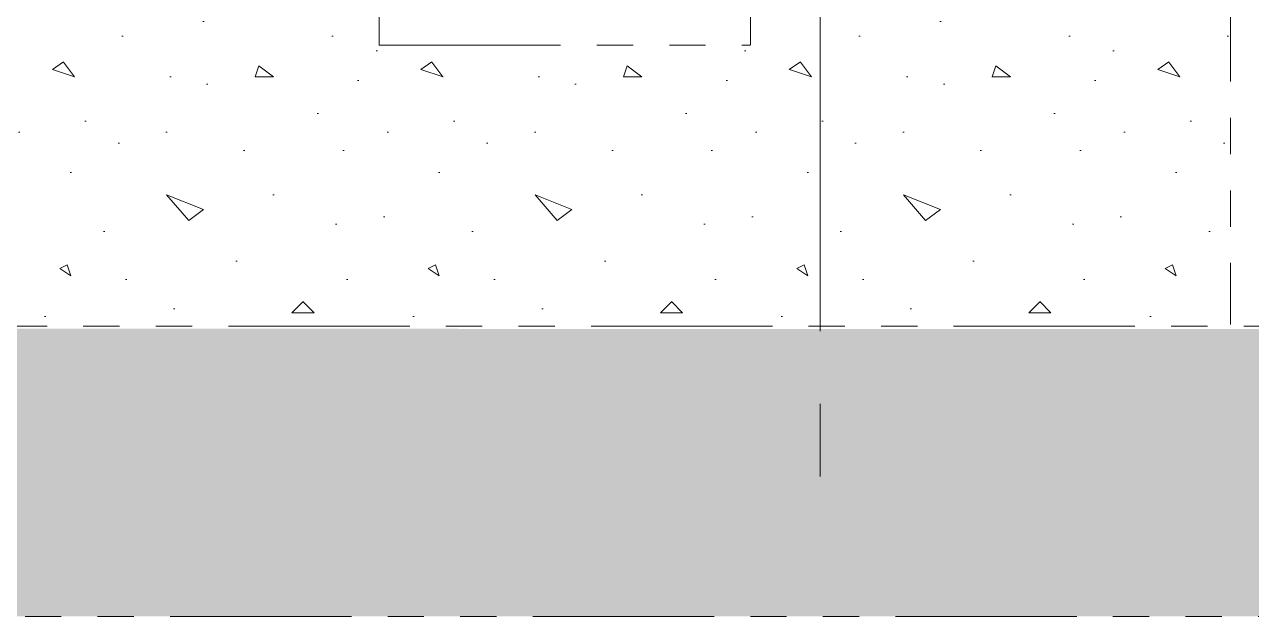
# Model space of a CAD drawing. Header units: millimetres. Extents: x 52110 to 400893, y -153728 to 31997.
# Drawn here: x 177616 to 179731, y -26852 to -25833 of the extents above; entities that cross this region are included whole.
import ezdxf

# ---------------------------------------------------------------- set-up
doc = ezdxf.new("R2010")
doc.units = ezdxf.units.MM
doc.header["$LTSCALE"] = 500
doc.linetypes.add('CENTER', pattern=[2, 1.25, -0.25, 0.25, -0.25])
doc.linetypes.add('PHANTOM2', pattern=[1.25, 0.625, -0.125, 0.125, -0.125, 0.125, -0.125])
for name, color, linetype, lineweight in [('2D', 4, 'PHANTOM2', 20), ('POU', 4, 'Continuous', 20), ('SHI', 7, 'Continuous', 40), ('ZHONG', 1, 'CENTER', 20)]:
    doc.layers.add(name, color=color, linetype=linetype, lineweight=lineweight)

# ---------------------------------------------------------------- blocks, each defined once
blk = doc.blocks.new("斜''")
at = {"layer": 'POU'}
h = blk.add_hatch(dxfattribs=at)
h.set_pattern_fill('CONC', color=256, scale=25, style=0)
h.set_pattern_definition([(0, (53705.2, 8874.64), (0, 635), [0, -635]), (0, (53711.54, 8652.4), (0, 635), [0, -635]), (0, (53730.6, 8995.3), (0, 635), [0, -635]), (338.1986, (53400.39, 8798.44), (1905.000173, -634.999943), [68.3914, -3351.18837]), (216.8699, (53463.89, 8773.04), (1904.999948, 1270.000078), [31.75, -3143.25]), (130.6013, (53438.494, 8753.99), (3175.0002675, -3809.9993765), [58.5438, -5795.8666]), (206.5651, (53228.94, 8677.8), (-634.99947, -635.00083), [14.19923, -1405.70394]), (326.3099, (53216.24, 8671.44), (1269.99972, -635.000847), [22.89556, -2266.62996]), (108.4349, (53235.3, 8658.74), (-634.998986, 1270.000276), [20.0806, -1987.9659]), (225, (53635.34, 8614.3), (0, -635.0002), [26.9405, -871.08474]), (0, (53616.3, 8595.24), (635, 635), [38.1, -596.9]), (135, (53654.4, 8595.24), (-635.0002, 0), [26.9405, -871.08474]), (251.5651, (53559.14, 9020.7), (634.998986, 1270.000276), [20.0806, -1987.9659]), (0, (53552.8, 9001.64), (635, 635), [31.75, -603.25]), (143.1301, (53584.54, 9001.64), (-1904.999948, 1270.000078), [31.75, -3143.25]), (213.6901, (53222.6, 9027.04), (1269.99972, 635.000847), [22.89556, -2266.62996]), (341.5651, (53203.54, 9014.34), (-1270.000276, 634.998986), [40.1612, -1967.8853]), (126.8699, (53241.64, 9001.64), (1270.000078, -1904.999948), [31.75, -3143.25]), (0, (53406.74, 9001.64), (0, 635), [0, -635]), (0, (53235.3, 8836.54), (0, 635), [0, -635]), (0, (53413.1, 8601.6), (0, 635), [0, -635]), (0, (53584.54, 8798.44), (0, 635), [0, -635]), (0, (53400.4, 8906.4), (0, 635), [0, -635]), (0, (53260.7, 8925.44), (0, 635), [0, -635]), (0, (53317.84, 8887.34), (0, 635), [0, -635]), (0, (53292.44, 8734.94), (0, 635), [0, -635]), (0, (53140.04, 8760.34), (0, 635), [0, -635]), (0, (53146.4, 8906.4), (0, 635), [0, -635]), (0, (53127.34, 9046.1), (0, 635), [0, -635]), (0, (53324.2, 9071.5), (0, 635), [0, -635]), (0, (53463.9, 9096.9), (0, 635), [0, -635]), (0, (53686.14, 9071.5), (0, 635), [0, -635]), (0, (53533.74, 8874.64), (0, 635), [0, -635]), (0, (53470.24, 8988.94), (0, 635), [0, -635]), (0, (53521.04, 8684.14), (0, 635), [0, -635]), (0, (53330.54, 8652.4), (0, 635), [0, -635]), (0, (53521.04, 8512.7), (0, 635), [0, -635]), (0, (53311.5, 8550.8), (0, 635), [0, -635]), (0, (53108.3, 8531.74), (0, 635), [0, -635]), (0, (53184.5, 8500), (0, 635), [0, -635]), (0, (53190.84, 8588.9), (0, 635), [0, -635]), (0, (53616.3, 8487.3), (0, 635), [0, -635]), (0, (53692.5, 8747.64), (0, 635), [0, -635]), (0, (53660.74, 8938.14), (0, 635), [0, -635]), (0, (53368.64, 8480.94), (0, 635), [0, -635])])
h.paths.add_polyline_path([(527727.5, 479814.3), (527727.5, 480485.2), (526900.5, 480485.2), (526900, 480295.2), (526260.5, 480295.2), (526260.5, 480485.2), (525307.5, 480485.2), (525307.5, 479814.3)])
h.paths.add_polyline_path([(524030.9, 480514.1), (523996.2, 480363.7), (524455.2, 480257.7), (524489.9, 480408.1)], flags=9)
at = {"layer": '2D'}
for p, q in [((527727.5, 480545.2), (527727.5, 479814.3)), ((526260.5, 480485.2), (526260.5, 480295.2)), ((526900.5, 480295.2), (526900.5, 480485.2)), ((526260.5, 480295.2), (526900, 480295.2))]:
    blk.add_line(p, q, dxfattribs=at)
blk = doc.blocks.new('LDJXKJ')
at = {"layer": 'ZHONG', "linetype": 'CENTER'}
blk.add_line((131904.6, 61632), (131904.6, 57735.8), dxfattribs=at)
at = {"layer": 'SHI', "color": 3}
blk.add_blockref("斜''", (-395115.9, -421795.5), dxfattribs=at)
blk = doc.blocks.new('JC')
at = {"layer": 'POU'}
h = blk.add_hatch(dxfattribs=at)
h.set_pattern_fill('AR-CONC', color=256, scale=3, style=0)
h.set_pattern_definition([(50, (-3882, 71399.3), (546.554, -47.8173), [57.15, -628.65]), (355, (-3882, 71399.3), (-105.7285, 573.17), [45.72, -502.92]), (100.451, (-3836.44, 71395.3), (440.8275, 525.35), [48.57, -534.27]), (46.1842, (-3882, 71551.7), (813.2371, -126.127), [85.725, -942.975]), (96.6356, (-3814.2, 71541.2), (712.2127, 742.2767), [72.855, -801.405]), (351.184, (-3882, 71551.7), (712.214, 742.2754), [68.58, -754.38]), (21, (-3805.8, 71513.6), (454.8446, -306.7966), [57.15, -628.65]), (326, (-3805.8, 71513.6), (185.4061, 552.5639), [45.72, -502.92]), (71.4514, (-3767.9, 71488), (640.2495, 245.7686), [48.57, -534.27]), (37.5, (-3881.98, 71399.29), (9.2658, 253.66512), [0, -496.824, 0, -510.54, 0, -504.825]), (7.5, (-3881.98, 71399.3), (200.459, 300.54172), [0, -291.084, 0, -485.394, 0, -192.405]), (327.5, (-4051.9, 71399.29), (406.77179, -17.18623), [0, -190.5, 0, -594.36, 0, -788.67]), (317.5, (-4128.1, 71399.3), (444.38754, 76.2795), [0, -247.65, 0, -394.716, 0, -560.07])])
h.paths.add_polyline_path([(187627.9, 91609.2), (164362.5, 91614.9), (164362.5, 91116.1), (188127.9, 91116.1)])
at = {"layer": '2D'}
for p, q in [((162907.5, 91616.1), (188869.6, 91616.2)), ((189369.6, 91116.1), (162207.5, 91116.1))]:
    blk.add_line(p, q, dxfattribs=at)

msp = doc.modelspace()

# ---------------------------------------------------------------- block references
at = {"layer": 'SHI'}
for name, p in [('JC', (684.88765, -117968.59736)), ('LDJXKJ', (47082.84204, -84368.20279))]:
    msp.add_blockref(name, p, dxfattribs=at)

doc.saveas('drawing.dxf')
